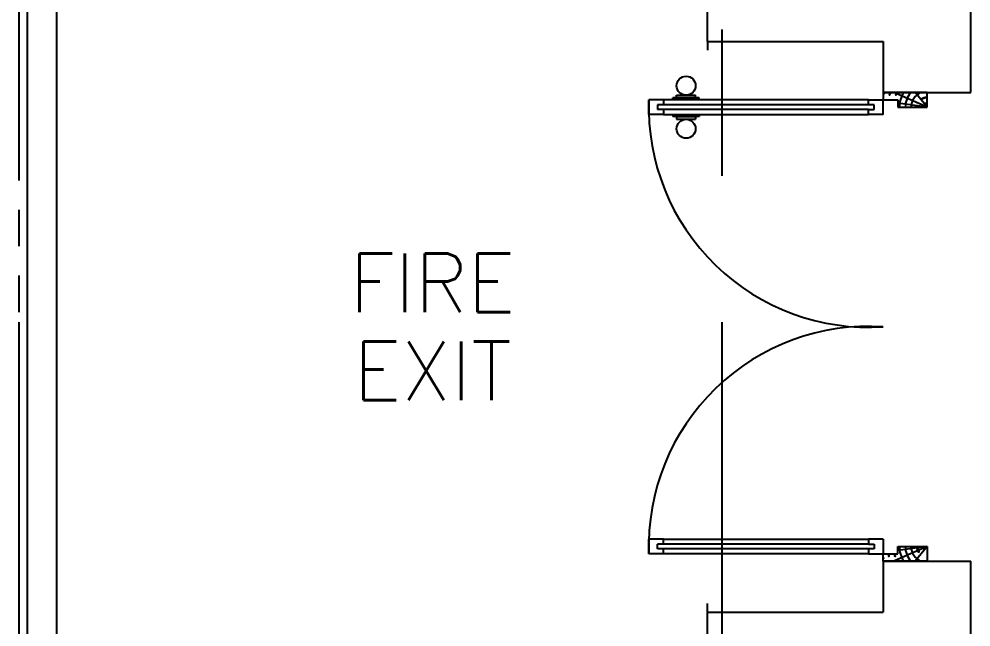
# Model space of a CAD drawing. Extents: x 417866230.2 to 417866327.8, y 43498045.5 to 43498135.4.
# Drawn here: x 417866239.397 to 417866242.647, y 43498101.697 to 43498103.773 of the extents above; entities that cross this region are included whole.
import ezdxf
from ezdxf.enums import TextEntityAlignment as Align

# ---------------------------------------------------------------- set-up
doc = ezdxf.new("R2010")
doc.units = 0
doc.header["$MEASUREMENT"] = 0
for name, pattern in [('CENTERX2', [4, 2.5, -0.5, 0.5, -0.5]), ('HIDDEN', [0.375, 0.25, -0.125]), ('HIDDEN2', [0.1875, 0.125, -0.0625])]:
    doc.linetypes.add(name, pattern=pattern)
for name, color, linetype in [('AXES', 11, 'CENTERX2'), ('CANOPY-LN', 9, 'CONTINUOUS'), ('DOOR', 9, 'CONTINUOUS'), ('Handrail', 9, 'CONTINUOUS'), ('RM-NAME', 9, 'CONTINUOUS'), ('STR', 9, 'CONTINUOUS'), ('WALL', 4, 'CONTINUOUS')]:
    doc.layers.add(name, color=color, linetype=linetype)
doc.styles.add('ROMANS', font='ROMANS.shx', dxfattribs={"width": 0.6})

# ---------------------------------------------------------------- blocks, each defined once
blk = doc.blocks.new('A$C5C1537D1')
at = {"layer": 'DOOR', "color": 0, "linetype": 'ByBlock'}
for p, q in [((25, 900), (25, 950)), ((75, 950), (25, 950)), ((25, 950), (75, 950)), ((75, 900), (75, 950)), ((1525, 900), (1525, 950)), ((1525, 950), (1575, 950)), ((1575, 950), (1525, 950)), ((1575, 900), (1575, 950)), ((42, 900), (42, 920)), ((42, 920), (58, 920)), ((58, 900), (58, 920)), ((1542, 900), (1542, 920)), ((1558, 920), (1542, 920)), ((1558, 900), (1558, 920)), ((25, 900), (42, 900)), ((58, 900), (75, 900)), ((1542, 900), (1525, 900)), ((1575, 900), (1558, 900)), ((1508.8, 855), (1508.8, 790.2)), ((1517.8, 855), (1508.8, 855)), ((1517.8, 777.6), (1517.8, 867.6)), ((1525, 867.6), (1517.8, 867.6)), ((1517.8, 855), (1517.8, 790.2)), ((1575, 867.6), (1582.2, 867.6)), ((1582.2, 777.6), (1582.2, 867.6)), ((1582.2, 855), (1582.2, 790.2)), ((1582.2, 855), (1591.2, 855)), ((1591.2, 855), (1591.2, 790.2)), ((1517.8, 790.2), (1508.8, 790.2)), ((1582.2, 790.2), (1591.2, 790.2)), ((1525, 777.6), (1517.8, 777.6)), ((1575, 777.6), (1582.2, 777.6)), ((25, 200), (25, 150)), ((42, 200), (25, 200)), ((42, 180), (42, 200)), ((58, 200), (58, 180)), ((75, 200), (58, 200)), ((75, 150), (75, 200)), ((1525, 150), (1525, 200)), ((1525, 200), (1542, 200)), ((1542, 200), (1542, 180)), ((1558, 180), (1558, 200)), ((1558, 200), (1575, 200)), ((1575, 200), (1575, 150)), ((58, 180), (42, 180)), ((1542, 180), (1558, 180)), ((0, 150), (25, 150)), ((0, 0), (0, 150)), ((25, 150), (25, 100)), ((75, 150), (25, 150)), ((1525, 150), (1575, 150)), ((1575, 150), (1575, 100)), ((1600, 150), (1575, 150)), ((1600, 0), (1600, 150)), ((25, 100), (50, 100)), ((50, 100), (50, 0)), ((1575, 100), (1550, 100)), ((1550, 100), (1550, 0)), ((50, 0), (0, 0)), ((1550, 0), (1600, 0))]:
    blk.add_line(p, q, dxfattribs=at)
at = {"layer": 'DOOR', "linetype": 'ByBlock'}
for p, q in [((25, 200), (25, 900)), ((42, 200), (42, 900)), ((58, 200), (58, 900)), ((75, 900), (75, 200)), ((1525, 900), (1525, 200)), ((1542, 200), (1542, 900)), ((1558, 200), (1558, 900)), ((1575, 200), (1575, 900))]:
    blk.add_line(p, q, dxfattribs=at)
at = {"layer": 'DOOR', "color": 9, "linetype": 'ByBlock'}
for p, q in [((50, 0), (0, 113.7)), ((50, 0), (36.6, 100)), ((1550, 0), (1600, 113.7)), ((1550, 0), (1563.4, 100)), ((50, 0), (0, 40.1)), ((1550, 0), (1600, 40.1))]:
    blk.add_line(p, q, dxfattribs=at)
at = {"layer": 'DOOR', "color": 0, "linetype": 'ByBlock'}
for centre in [(1476.5, 822.6), (1623.5, 822.6)]:
    blk.add_circle(centre, 32.4, dxfattribs=at)
at = {"layer": 'DOOR', "linetype": 'HIDDEN', "ltscale": 0.5}
for centre, start, end in [((50, 198.8), 356.2751, 91.9062), ((1550, 198.8), 88.0938, 183.7249)]:
    blk.add_arc(centre, 751.6, start, end, dxfattribs=at)
at = {"layer": 'DOOR', "color": 9, "linetype": 'ByBlock'}
for centre, radius, start, end in [((50, 0), 154.4, 103.7142, 108.8947), ((50, 0), 134.4, 100.72, 111.8402), ((1550, 0), 134.4, 68.1598, 79.28), ((1550, 0), 154.4, 71.1053, 76.2858), ((50, 0), 114.4, 102.6226, 115.9162), ((1550, 0), 114.4, 64.0838, 77.3774), ((50, 0), 94.4, 90, 121.9818), ((50, 0), 74.4, 90, 132.2236), ((1550, 0), 94.4, 58.0182, 90), ((1550, 0), 74.4, 47.7764, 90), ((50, 0), 54.4, 90, 156.7926), ((50, 0), 34.4, 90, 180), ((1550, 0), 54.4, 23.2074, 90), ((1550, 0), 34.4, 0, 90), ((50, 0), 14.4, 90, 180), ((1550, 0), 14.4, 0, 90)]:
    blk.add_arc(centre, radius, start, end, dxfattribs=at)
at = {"layer": 'WALL', "linetype": 'ByBlock'}
for p, q in [((0, 150), (0, 0)), ((1600, 150), (1600, 0))]:
    blk.add_line(p, q, dxfattribs=at)

msp = doc.modelspace()

# ---------------------------------------------------------------- linework, layer by layer
at = {"layer": 'AXES'}
for p, q in [((417866239.3969, 43498056.2378), (417866239.3969, 43498134.7153)), ((417866241.7969, 43498056.2378), (417866241.7969, 43498134.7153))]:
    msp.add_line(p, q, dxfattribs=at)
at = {"layer": 'CANOPY-LN', "linetype": 'HIDDEN2'}
msp.add_line((417866239.3969, 43498100.0721), (417866239.3969, 43498107.7721), dxfattribs=at)
at = {"layer": 'Handrail'}
for p, q in [((417866239.426, 43498103.6971), (417866239.426, 43498112.6971)), ((417866239.526, 43498103.6971), (417866239.526, 43498112.6971)), ((417866239.426, 43498099.3014), (417866239.426, 43498103.6971)), ((417866239.526, 43498099.3014), (417866239.526, 43498103.6971))]:
    msp.add_line(p, q, dxfattribs=at)
at = {"layer": 'STR'}
for p, q in [((417866241.7469, 43498103.6971), (417866241.7469, 43498103.6671)), ((417866241.7469, 43498101.7471), (417866241.7469, 43498101.7771))]:
    msp.add_line(p, q, dxfattribs=at)
at = {"layer": 'WALL'}
for p, q in [((417866241.7469, 43498103.6971), (417866241.7469, 43498105.9221)), ((417866242.6469, 43498103.5221), (417866242.6469, 43498103.8471)), ((417866241.7469, 43498103.6971), (417866242.3469, 43498103.6971)), ((417866242.3469, 43498103.6971), (417866242.3469, 43498103.5221)), ((417866242.3469, 43498103.5221), (417866242.6469, 43498103.5221)), ((417866242.3469, 43498101.9221), (417866242.6469, 43498101.9221)), ((417866242.3469, 43498101.9221), (417866242.3469, 43498101.7471)), ((417866242.6469, 43498101.5971), (417866242.6469, 43498101.9221)), ((417866241.7469, 43498100.5721), (417866241.7469, 43498101.7471)), ((417866241.7469, 43498101.7471), (417866242.3469, 43498101.7471))]:
    msp.add_line(p, q, dxfattribs=at)

# ---------------------------------------------------------------- block references
at = {"layer": 'DOOR', "xscale": 0.0009999999892897904, "yscale": 0.0009999999892897904, "zscale": 0.001, "rotation": 90}
msp.add_blockref('A$C5C1537D1', (417866242.4969, 43498101.9221), dxfattribs=at)

# ---------------------------------------------------------------- texts
at = {"layer": 'RM-NAME', "style": 'ROMANS'}
for s, p in [('FIRE', (417866240.8083, 43498102.8721)), ('EXIT', (417866240.8083, 43498102.5721))]:
    msp.add_text(s, height=0.2, dxfattribs=at).set_placement(p, align=Align.MIDDLE)

doc.saveas('drawing.dxf')
